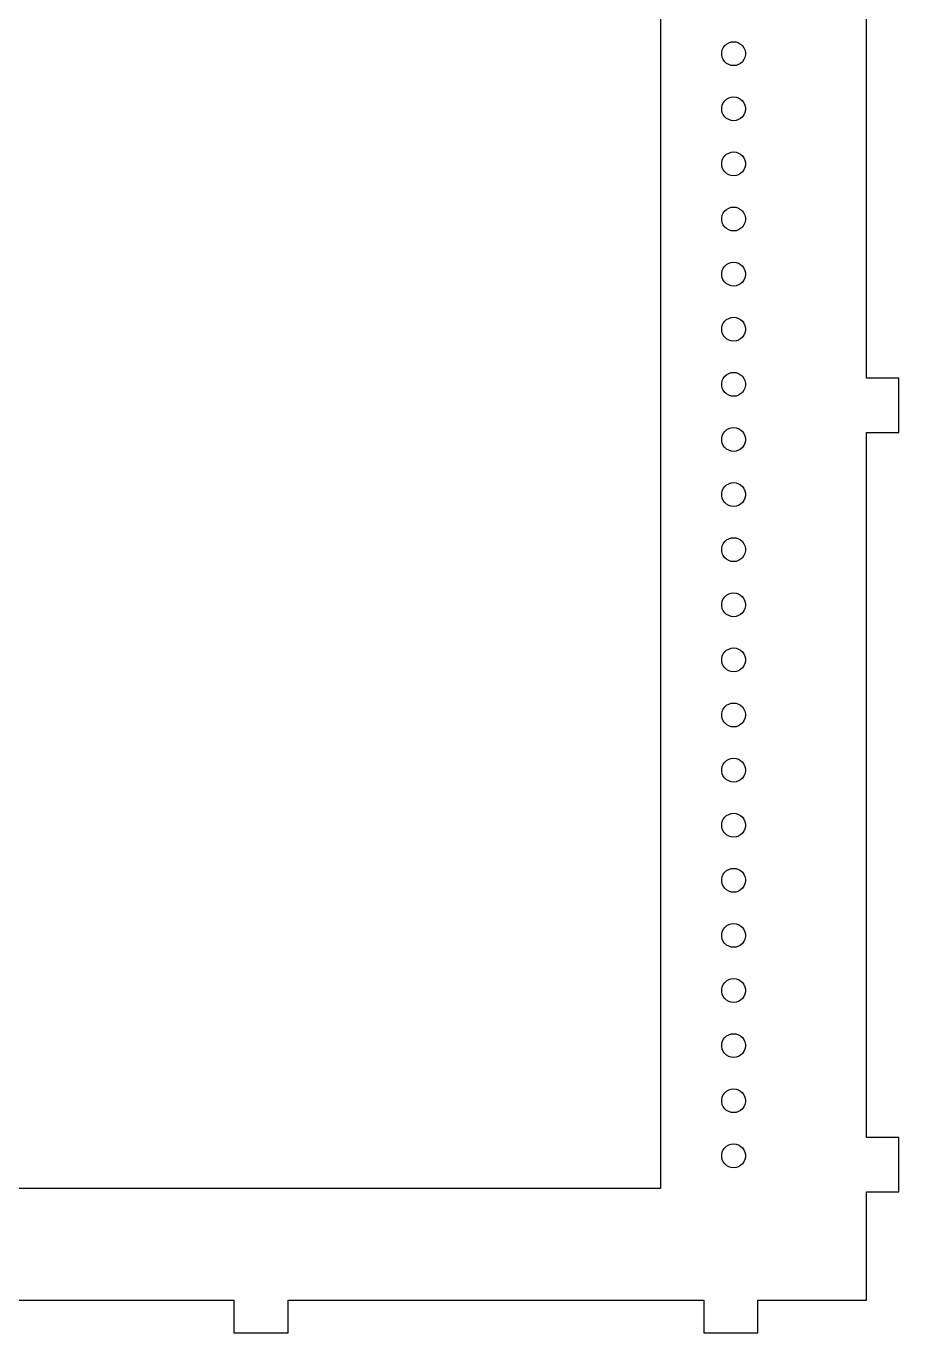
# Model space of a CAD drawing. Header units: metres. Extents: x -80 to 80, y -1230 to 80.
# Drawn here: x 0 to 80.5, y -1230.5 to -1110 of the extents above; entities that cross this region are included whole.
import ezdxf

# ---------------------------------------------------------------- set-up
doc = ezdxf.new("R2010")
doc.units = ezdxf.units.M

msp = doc.modelspace()

# ---------------------------------------------------------------- linework, layer by layer
for p, q in [((58.5, -1002.82), (58.5, -1217.18)), ((77.5, -1142.5), (77.5, -1077.5)), ((64.2974, -1112.03), (64.4325, -1111.84)), ((64.4325, -1111.84), (64.6034, -1111.69)), ((64.6034, -1111.69), (64.8026, -1111.58)), ((64.8026, -1111.58), (65.0213, -1111.5)), ((65.0213, -1111.5), (65.25, -1111.48)), ((65.25, -1111.48), (65.4787, -1111.5)), ((65.4787, -1111.5), (65.6974, -1111.58)), ((65.6974, -1111.58), (65.8966, -1111.69)), ((65.8966, -1111.69), (66.0675, -1111.84)), ((66.0675, -1111.84), (66.2026, -1112.03)), ((64.156, -1112.46), (64.2038, -1112.24)), ((64.156, -1112.69), (64.156, -1112.46)), ((64.2038, -1112.92), (64.156, -1112.69)), ((64.2038, -1112.24), (64.2974, -1112.03)), ((64.2974, -1113.13), (64.2038, -1112.92)), ((66.2026, -1112.03), (66.2962, -1112.24)), ((66.2962, -1112.92), (66.2026, -1113.13)), ((66.2962, -1112.24), (66.344, -1112.46)), ((66.344, -1112.69), (66.2962, -1112.92)), ((66.344, -1112.46), (66.344, -1112.69)), ((64.4325, -1113.32), (64.2974, -1113.13)), ((64.6034, -1113.47), (64.4325, -1113.32)), ((64.8026, -1113.58), (64.6034, -1113.47)), ((65.0213, -1113.66), (64.8026, -1113.58)), ((65.25, -1113.68), (65.0213, -1113.66)), ((65.4787, -1113.66), (65.25, -1113.68)), ((65.6974, -1113.58), (65.4787, -1113.66)), ((65.8966, -1113.47), (65.6974, -1113.58)), ((66.0675, -1113.32), (65.8966, -1113.47)), ((66.2026, -1113.13), (66.0675, -1113.32)), ((64.6034, -1116.77), (64.8026, -1116.66)), ((64.8026, -1116.66), (65.0213, -1116.58)), ((65.0213, -1116.58), (65.25, -1116.56)), ((65.25, -1116.56), (65.4787, -1116.58)), ((65.4787, -1116.58), (65.6974, -1116.66)), ((65.6974, -1116.66), (65.8966, -1116.77)), ((64.156, -1117.55), (64.2038, -1117.32)), ((64.156, -1117.78), (64.156, -1117.55)), ((64.2038, -1118), (64.156, -1117.78)), ((64.2038, -1117.32), (64.2974, -1117.11)), ((64.2974, -1117.11), (64.4325, -1116.92)), ((64.4325, -1116.92), (64.6034, -1116.77)), ((65.8966, -1116.77), (66.0675, -1116.92)), ((66.0675, -1116.92), (66.2026, -1117.11)), ((66.2026, -1117.11), (66.2962, -1117.32)), ((66.2962, -1117.32), (66.344, -1117.55)), ((66.344, -1117.78), (66.2962, -1118)), ((66.344, -1117.55), (66.344, -1117.78)), ((64.2974, -1118.21), (64.2038, -1118)), ((64.4325, -1118.4), (64.2974, -1118.21)), ((64.6034, -1118.55), (64.4325, -1118.4)), ((64.8026, -1118.66), (64.6034, -1118.55)), ((65.0213, -1118.74), (64.8026, -1118.66)), ((65.25, -1118.76), (65.0213, -1118.74)), ((65.4787, -1118.74), (65.25, -1118.76)), ((65.6974, -1118.66), (65.4787, -1118.74)), ((65.8966, -1118.55), (65.6974, -1118.66)), ((66.0675, -1118.4), (65.8966, -1118.55)), ((66.2026, -1118.21), (66.0675, -1118.4)), ((66.2962, -1118), (66.2026, -1118.21)), ((64.156, -1122.62), (64.2038, -1122.4)), ((64.156, -1122.85), (64.156, -1122.62)), ((64.2038, -1122.4), (64.2974, -1122.19)), ((64.2974, -1122.19), (64.4325, -1122)), ((64.4325, -1122), (64.6034, -1121.85)), ((64.6034, -1121.85), (64.8026, -1121.74)), ((64.8026, -1121.74), (65.0213, -1121.66)), ((65.0213, -1121.66), (65.25, -1121.64)), ((65.25, -1121.64), (65.4787, -1121.66)), ((65.4787, -1121.66), (65.6974, -1121.74)), ((65.6974, -1121.74), (65.8966, -1121.85)), ((65.8966, -1121.85), (66.0675, -1122)), ((66.0675, -1122), (66.2026, -1122.19)), ((66.2026, -1122.19), (66.2962, -1122.4)), ((66.2962, -1122.4), (66.344, -1122.62)), ((66.344, -1122.62), (66.344, -1122.85)), ((64.2038, -1123.08), (64.156, -1122.85)), ((64.2974, -1123.29), (64.2038, -1123.08)), ((64.4325, -1123.48), (64.2974, -1123.29)), ((64.6034, -1123.63), (64.4325, -1123.48)), ((64.8026, -1123.74), (64.6034, -1123.63)), ((65.0213, -1123.82), (64.8026, -1123.74)), ((65.25, -1123.84), (65.0213, -1123.82)), ((65.4787, -1123.82), (65.25, -1123.84)), ((65.6974, -1123.74), (65.4787, -1123.82)), ((65.8966, -1123.63), (65.6974, -1123.74)), ((66.0675, -1123.48), (65.8966, -1123.63)), ((66.2026, -1123.29), (66.0675, -1123.48)), ((66.2962, -1123.08), (66.2026, -1123.29)), ((66.344, -1122.85), (66.2962, -1123.08)), ((64.156, -1127.71), (64.2038, -1127.48)), ((64.2038, -1127.48), (64.2974, -1127.27)), ((64.2974, -1127.27), (64.4325, -1127.08)), ((64.4325, -1127.08), (64.6034, -1126.93)), ((64.6034, -1126.93), (64.8026, -1126.82)), ((64.8026, -1126.82), (65.0213, -1126.74)), ((65.0213, -1126.74), (65.25, -1126.72)), ((65.25, -1126.72), (65.4787, -1126.74)), ((65.4787, -1126.74), (65.6974, -1126.82)), ((65.6974, -1126.82), (65.8966, -1126.93)), ((65.8966, -1126.93), (66.0675, -1127.08)), ((66.0675, -1127.08), (66.2026, -1127.27)), ((66.2026, -1127.27), (66.2962, -1127.48)), ((66.2962, -1127.48), (66.344, -1127.71)), ((64.156, -1127.93), (64.156, -1127.71)), ((64.2038, -1128.16), (64.156, -1127.93)), ((64.2974, -1128.37), (64.2038, -1128.16)), ((64.4325, -1128.56), (64.2974, -1128.37)), ((64.6034, -1128.71), (64.4325, -1128.56)), ((64.8026, -1128.82), (64.6034, -1128.71)), ((65.8966, -1128.71), (65.6974, -1128.82)), ((66.0675, -1128.56), (65.8966, -1128.71)), ((66.2026, -1128.37), (66.0675, -1128.56)), ((66.2962, -1128.16), (66.2026, -1128.37)), ((66.344, -1127.93), (66.2962, -1128.16)), ((66.344, -1127.71), (66.344, -1127.93)), ((65.0213, -1128.9), (64.8026, -1128.82)), ((65.25, -1128.92), (65.0213, -1128.9)), ((65.4787, -1128.9), (65.25, -1128.92)), ((65.6974, -1128.82), (65.4787, -1128.9)), ((64.2974, -1132.35), (64.4325, -1132.16)), ((64.4325, -1132.16), (64.6034, -1132.01)), ((64.6034, -1132.01), (64.8026, -1131.9)), ((64.8026, -1131.9), (65.0213, -1131.82)), ((65.0213, -1131.82), (65.25, -1131.8)), ((65.25, -1131.8), (65.4787, -1131.82)), ((65.4787, -1131.82), (65.6974, -1131.9)), ((65.6974, -1131.9), (65.8966, -1132.01)), ((65.8966, -1132.01), (66.0675, -1132.16)), ((66.0675, -1132.16), (66.2026, -1132.35)), ((64.156, -1132.79), (64.2038, -1132.56)), ((64.156, -1133.02), (64.156, -1132.79)), ((64.2038, -1133.24), (64.156, -1133.02)), ((64.2038, -1132.56), (64.2974, -1132.35)), ((64.2974, -1133.45), (64.2038, -1133.24)), ((64.4325, -1133.64), (64.2974, -1133.45)), ((66.2026, -1133.45), (66.0675, -1133.64)), ((66.2026, -1132.35), (66.2962, -1132.56)), ((66.2962, -1133.24), (66.2026, -1133.45)), ((66.2962, -1132.56), (66.344, -1132.79)), ((66.344, -1133.02), (66.2962, -1133.24)), ((66.344, -1132.79), (66.344, -1133.02)), ((64.6034, -1133.79), (64.4325, -1133.64)), ((64.8026, -1133.9), (64.6034, -1133.79)), ((65.0213, -1133.98), (64.8026, -1133.9)), ((65.25, -1134), (65.0213, -1133.98)), ((65.4787, -1133.98), (65.25, -1134)), ((65.6974, -1133.9), (65.4787, -1133.98)), ((65.8966, -1133.79), (65.6974, -1133.9)), ((66.0675, -1133.64), (65.8966, -1133.79)), ((64.4325, -1137.24), (64.6034, -1137.09)), ((64.6034, -1137.09), (64.8026, -1136.98)), ((64.8026, -1136.98), (65.0213, -1136.9)), ((65.0213, -1136.9), (65.25, -1136.88)), ((65.25, -1136.88), (65.4787, -1136.9)), ((65.4787, -1136.9), (65.6974, -1136.98)), ((65.6974, -1136.98), (65.8966, -1137.09)), ((65.8966, -1137.09), (66.0675, -1137.24)), ((64.156, -1137.86), (64.2038, -1137.64)), ((64.156, -1138.09), (64.156, -1137.86)), ((64.2038, -1138.32), (64.156, -1138.09)), ((64.2038, -1137.64), (64.2974, -1137.43)), ((64.2974, -1138.53), (64.2038, -1138.32)), ((64.2974, -1137.43), (64.4325, -1137.24)), ((66.0675, -1137.24), (66.2026, -1137.43)), ((66.2026, -1137.43), (66.2962, -1137.64)), ((66.2962, -1138.32), (66.2026, -1138.53)), ((66.2962, -1137.64), (66.344, -1137.86)), ((66.344, -1138.09), (66.2962, -1138.32)), ((66.344, -1137.86), (66.344, -1138.09)), ((64.4325, -1138.72), (64.2974, -1138.53)), ((64.6034, -1138.87), (64.4325, -1138.72)), ((64.8026, -1138.98), (64.6034, -1138.87)), ((65.0213, -1139.06), (64.8026, -1138.98)), ((65.25, -1139.08), (65.0213, -1139.06)), ((65.4787, -1139.06), (65.25, -1139.08)), ((65.6974, -1138.98), (65.4787, -1139.06)), ((65.8966, -1138.87), (65.6974, -1138.98)), ((66.0675, -1138.72), (65.8966, -1138.87)), ((66.2026, -1138.53), (66.0675, -1138.72)), ((65.0213, -1141.98), (65.25, -1141.96)), ((65.25, -1141.96), (65.4787, -1141.98)), ((64.156, -1142.95), (64.2038, -1142.72)), ((64.156, -1143.17), (64.156, -1142.95)), ((64.2038, -1142.72), (64.2974, -1142.51)), ((64.2974, -1142.51), (64.4325, -1142.32)), ((64.4325, -1142.32), (64.6034, -1142.17)), ((64.6034, -1142.17), (64.8026, -1142.06)), ((64.8026, -1142.06), (65.0213, -1141.98)), ((65.4787, -1141.98), (65.6974, -1142.06)), ((65.6974, -1142.06), (65.8966, -1142.17)), ((65.8966, -1142.17), (66.0675, -1142.32)), ((66.0675, -1142.32), (66.2026, -1142.51)), ((66.2026, -1142.51), (66.2962, -1142.72)), ((66.2962, -1142.72), (66.344, -1142.95)), ((66.344, -1142.95), (66.344, -1143.17)), ((80.5, -1142.5), (77.5, -1142.5)), ((80.5, -1147.5), (80.5, -1142.5)), ((64.2038, -1143.4), (64.156, -1143.17)), ((64.2974, -1143.61), (64.2038, -1143.4)), ((64.4325, -1143.8), (64.2974, -1143.61)), ((64.6034, -1143.95), (64.4325, -1143.8)), ((64.8026, -1144.06), (64.6034, -1143.95)), ((65.0213, -1144.14), (64.8026, -1144.06)), ((65.25, -1144.16), (65.0213, -1144.14)), ((65.4787, -1144.14), (65.25, -1144.16)), ((65.6974, -1144.06), (65.4787, -1144.14)), ((65.8966, -1143.95), (65.6974, -1144.06)), ((66.0675, -1143.8), (65.8966, -1143.95)), ((66.2026, -1143.61), (66.0675, -1143.8)), ((66.2962, -1143.4), (66.2026, -1143.61)), ((66.344, -1143.17), (66.2962, -1143.4)), ((64.156, -1148.03), (64.2038, -1147.8)), ((64.2038, -1147.8), (64.2974, -1147.59)), ((64.2974, -1147.59), (64.4325, -1147.4)), ((64.4325, -1147.4), (64.6034, -1147.25)), ((64.6034, -1147.25), (64.8026, -1147.14)), ((64.8026, -1147.14), (65.0213, -1147.06)), ((65.0213, -1147.06), (65.25, -1147.04)), ((65.25, -1147.04), (65.4787, -1147.06)), ((65.4787, -1147.06), (65.6974, -1147.14)), ((65.6974, -1147.14), (65.8966, -1147.25)), ((65.8966, -1147.25), (66.0675, -1147.4)), ((66.0675, -1147.4), (66.2026, -1147.59)), ((66.2026, -1147.59), (66.2962, -1147.8)), ((66.2962, -1147.8), (66.344, -1148.03)), ((77.5, -1212.5), (77.5, -1147.5)), ((77.5, -1147.5), (80.5, -1147.5)), ((64.156, -1148.26), (64.156, -1148.03)), ((64.2038, -1148.48), (64.156, -1148.26)), ((64.2974, -1148.69), (64.2038, -1148.48)), ((64.4325, -1148.88), (64.2974, -1148.69)), ((64.6034, -1149.03), (64.4325, -1148.88)), ((64.8026, -1149.14), (64.6034, -1149.03)), ((65.0213, -1149.22), (64.8026, -1149.14)), ((65.6974, -1149.14), (65.4787, -1149.22)), ((65.8966, -1149.03), (65.6974, -1149.14)), ((66.0675, -1148.88), (65.8966, -1149.03)), ((66.2026, -1148.69), (66.0675, -1148.88)), ((66.2962, -1148.48), (66.2026, -1148.69)), ((66.344, -1148.26), (66.2962, -1148.48)), ((66.344, -1148.03), (66.344, -1148.26)), ((65.25, -1149.24), (65.0213, -1149.22)), ((65.4787, -1149.22), (65.25, -1149.24)), ((64.2038, -1152.88), (64.2974, -1152.67)), ((64.2974, -1152.67), (64.4325, -1152.48)), ((64.4325, -1152.48), (64.6034, -1152.33)), ((64.6034, -1152.33), (64.8026, -1152.22)), ((64.8026, -1152.22), (65.0213, -1152.14)), ((65.0213, -1152.14), (65.25, -1152.12)), ((65.25, -1152.12), (65.4787, -1152.14)), ((65.4787, -1152.14), (65.6974, -1152.22)), ((65.6974, -1152.22), (65.8966, -1152.33)), ((65.8966, -1152.33), (66.0675, -1152.48)), ((66.0675, -1152.48), (66.2026, -1152.67)), ((66.2026, -1152.67), (66.2962, -1152.88)), ((64.156, -1153.1), (64.2038, -1152.88)), ((64.156, -1153.33), (64.156, -1153.1)), ((64.2038, -1153.56), (64.156, -1153.33)), ((64.2974, -1153.77), (64.2038, -1153.56)), ((64.4325, -1153.96), (64.2974, -1153.77)), ((64.6034, -1154.11), (64.4325, -1153.96)), ((66.0675, -1153.96), (65.8966, -1154.11)), ((66.2026, -1153.77), (66.0675, -1153.96)), ((66.2962, -1153.56), (66.2026, -1153.77)), ((66.2962, -1152.88), (66.344, -1153.1)), ((66.344, -1153.33), (66.2962, -1153.56)), ((66.344, -1153.1), (66.344, -1153.33)), ((64.8026, -1154.22), (64.6034, -1154.11)), ((65.0213, -1154.3), (64.8026, -1154.22)), ((65.25, -1154.32), (65.0213, -1154.3)), ((65.4787, -1154.3), (65.25, -1154.32)), ((65.6974, -1154.22), (65.4787, -1154.3)), ((65.8966, -1154.11), (65.6974, -1154.22)), ((64.2974, -1157.75), (64.4325, -1157.56)), ((64.4325, -1157.56), (64.6034, -1157.41)), ((64.6034, -1157.41), (64.8026, -1157.3)), ((64.8026, -1157.3), (65.0213, -1157.22)), ((65.0213, -1157.22), (65.25, -1157.2)), ((65.25, -1157.2), (65.4787, -1157.22)), ((65.4787, -1157.22), (65.6974, -1157.3)), ((65.6974, -1157.3), (65.8966, -1157.41)), ((65.8966, -1157.41), (66.0675, -1157.56)), ((66.0675, -1157.56), (66.2026, -1157.75)), ((64.156, -1158.19), (64.2038, -1157.96)), ((64.156, -1158.42), (64.156, -1158.19)), ((64.2038, -1158.64), (64.156, -1158.42)), ((64.2038, -1157.96), (64.2974, -1157.75)), ((64.2974, -1158.85), (64.2038, -1158.64)), ((66.2026, -1157.75), (66.2962, -1157.96)), ((66.2962, -1158.64), (66.2026, -1158.85)), ((66.2962, -1157.96), (66.344, -1158.19)), ((66.344, -1158.42), (66.2962, -1158.64)), ((66.344, -1158.19), (66.344, -1158.42)), ((64.4325, -1159.04), (64.2974, -1158.85)), ((64.6034, -1159.19), (64.4325, -1159.04)), ((64.8026, -1159.3), (64.6034, -1159.19)), ((65.0213, -1159.38), (64.8026, -1159.3)), ((65.25, -1159.4), (65.0213, -1159.38)), ((65.4787, -1159.38), (65.25, -1159.4)), ((65.6974, -1159.3), (65.4787, -1159.38)), ((65.8966, -1159.19), (65.6974, -1159.3)), ((66.0675, -1159.04), (65.8966, -1159.19)), ((66.2026, -1158.85), (66.0675, -1159.04)), ((64.6034, -1162.49), (64.8026, -1162.38)), ((64.8026, -1162.38), (65.0213, -1162.3)), ((65.0213, -1162.3), (65.25, -1162.28)), ((65.25, -1162.28), (65.4787, -1162.3)), ((65.4787, -1162.3), (65.6974, -1162.38)), ((65.6974, -1162.38), (65.8966, -1162.49)), ((64.156, -1163.27), (64.2038, -1163.04)), ((64.156, -1163.49), (64.156, -1163.27)), ((64.2038, -1163.72), (64.156, -1163.49)), ((64.2038, -1163.04), (64.2974, -1162.83)), ((64.2974, -1162.83), (64.4325, -1162.64)), ((64.4325, -1162.64), (64.6034, -1162.49)), ((65.8966, -1162.49), (66.0675, -1162.64)), ((66.0675, -1162.64), (66.2026, -1162.83)), ((66.2026, -1162.83), (66.2962, -1163.04)), ((66.2962, -1163.04), (66.344, -1163.27)), ((66.344, -1163.49), (66.2962, -1163.72)), ((66.344, -1163.27), (66.344, -1163.49)), ((64.2974, -1163.93), (64.2038, -1163.72)), ((64.4325, -1164.12), (64.2974, -1163.93)), ((64.6034, -1164.27), (64.4325, -1164.12)), ((64.8026, -1164.38), (64.6034, -1164.27)), ((65.0213, -1164.46), (64.8026, -1164.38)), ((65.25, -1164.48), (65.0213, -1164.46)), ((65.4787, -1164.46), (65.25, -1164.48)), ((65.6974, -1164.38), (65.4787, -1164.46)), ((65.8966, -1164.27), (65.6974, -1164.38)), ((66.0675, -1164.12), (65.8966, -1164.27)), ((66.2026, -1163.93), (66.0675, -1164.12)), ((66.2962, -1163.72), (66.2026, -1163.93)), ((64.156, -1168.34), (64.2038, -1168.12)), ((64.156, -1168.57), (64.156, -1168.34)), ((64.2038, -1168.12), (64.2974, -1167.91)), ((64.2974, -1167.91), (64.4325, -1167.72)), ((64.4325, -1167.72), (64.6034, -1167.57)), ((64.6034, -1167.57), (64.8026, -1167.46)), ((64.8026, -1167.46), (65.0213, -1167.38)), ((65.0213, -1167.38), (65.25, -1167.36)), ((65.25, -1167.36), (65.4787, -1167.38)), ((65.4787, -1167.38), (65.6974, -1167.46)), ((65.6974, -1167.46), (65.8966, -1167.57)), ((65.8966, -1167.57), (66.0675, -1167.72)), ((66.0675, -1167.72), (66.2026, -1167.91)), ((66.2026, -1167.91), (66.2962, -1168.12)), ((66.2962, -1168.12), (66.344, -1168.34)), ((66.344, -1168.34), (66.344, -1168.57)), ((64.2038, -1168.8), (64.156, -1168.57)), ((64.2974, -1169.01), (64.2038, -1168.8)), ((64.4325, -1169.2), (64.2974, -1169.01)), ((64.6034, -1169.35), (64.4325, -1169.2)), ((64.8026, -1169.46), (64.6034, -1169.35)), ((65.0213, -1169.54), (64.8026, -1169.46)), ((65.25, -1169.56), (65.0213, -1169.54)), ((65.4787, -1169.54), (65.25, -1169.56)), ((65.6974, -1169.46), (65.4787, -1169.54)), ((65.8966, -1169.35), (65.6974, -1169.46)), ((66.0675, -1169.2), (65.8966, -1169.35)), ((66.2026, -1169.01), (66.0675, -1169.2)), ((66.2962, -1168.8), (66.2026, -1169.01)), ((66.344, -1168.57), (66.2962, -1168.8)), ((64.156, -1173.43), (64.2038, -1173.2)), ((64.2038, -1173.2), (64.2974, -1172.99)), ((64.2974, -1172.99), (64.4325, -1172.8)), ((64.4325, -1172.8), (64.6034, -1172.65)), ((64.6034, -1172.65), (64.8026, -1172.54)), ((64.8026, -1172.54), (65.0213, -1172.46)), ((65.0213, -1172.46), (65.25, -1172.44)), ((65.25, -1172.44), (65.4787, -1172.46)), ((65.4787, -1172.46), (65.6974, -1172.54)), ((65.6974, -1172.54), (65.8966, -1172.65)), ((65.8966, -1172.65), (66.0675, -1172.8)), ((66.0675, -1172.8), (66.2026, -1172.99)), ((66.2026, -1172.99), (66.2962, -1173.2)), ((66.2962, -1173.2), (66.344, -1173.43)), ((64.156, -1173.66), (64.156, -1173.43)), ((64.2038, -1173.88), (64.156, -1173.66)), ((64.2974, -1174.09), (64.2038, -1173.88)), ((64.4325, -1174.28), (64.2974, -1174.09)), ((64.6034, -1174.43), (64.4325, -1174.28)), ((64.8026, -1174.54), (64.6034, -1174.43)), ((65.8966, -1174.43), (65.6974, -1174.54)), ((66.0675, -1174.28), (65.8966, -1174.43)), ((66.2026, -1174.09), (66.0675, -1174.28)), ((66.2962, -1173.88), (66.2026, -1174.09)), ((66.344, -1173.66), (66.2962, -1173.88)), ((66.344, -1173.43), (66.344, -1173.66)), ((65.0213, -1174.62), (64.8026, -1174.54)), ((65.25, -1174.64), (65.0213, -1174.62)), ((65.4787, -1174.62), (65.25, -1174.64)), ((65.6974, -1174.54), (65.4787, -1174.62)), ((64.2038, -1178.28), (64.2974, -1178.07)), ((64.2974, -1178.07), (64.4325, -1177.88)), ((64.4325, -1177.88), (64.6034, -1177.73)), ((64.6034, -1177.73), (64.8026, -1177.62)), ((64.8026, -1177.62), (65.0213, -1177.54)), ((65.0213, -1177.54), (65.25, -1177.52)), ((65.25, -1177.52), (65.4787, -1177.54)), ((65.4787, -1177.54), (65.6974, -1177.62)), ((65.6974, -1177.62), (65.8966, -1177.73)), ((65.8966, -1177.73), (66.0675, -1177.88)), ((66.0675, -1177.88), (66.2026, -1178.07)), ((66.2026, -1178.07), (66.2962, -1178.28)), ((64.156, -1178.51), (64.2038, -1178.28)), ((64.156, -1178.73), (64.156, -1178.51)), ((64.2038, -1178.96), (64.156, -1178.73)), ((64.2974, -1179.17), (64.2038, -1178.96)), ((64.4325, -1179.36), (64.2974, -1179.17)), ((66.2026, -1179.17), (66.0675, -1179.36)), ((66.2962, -1178.96), (66.2026, -1179.17)), ((66.2962, -1178.28), (66.344, -1178.51)), ((66.344, -1178.73), (66.2962, -1178.96)), ((66.344, -1178.51), (66.344, -1178.73)), ((64.6034, -1179.51), (64.4325, -1179.36)), ((64.8026, -1179.62), (64.6034, -1179.51)), ((65.0213, -1179.7), (64.8026, -1179.62)), ((65.25, -1179.72), (65.0213, -1179.7)), ((65.4787, -1179.7), (65.25, -1179.72)), ((65.6974, -1179.62), (65.4787, -1179.7)), ((65.8966, -1179.51), (65.6974, -1179.62)), ((66.0675, -1179.36), (65.8966, -1179.51)), ((64.4325, -1182.96), (64.6034, -1182.81)), ((64.6034, -1182.81), (64.8026, -1182.7)), ((64.8026, -1182.7), (65.0213, -1182.62)), ((65.0213, -1182.62), (65.25, -1182.6)), ((65.25, -1182.6), (65.4787, -1182.62)), ((65.4787, -1182.62), (65.6974, -1182.7)), ((65.6974, -1182.7), (65.8966, -1182.81)), ((65.8966, -1182.81), (66.0675, -1182.96)), ((64.156, -1183.58), (64.2038, -1183.36)), ((64.156, -1183.81), (64.156, -1183.58)), ((64.2038, -1184.04), (64.156, -1183.81)), ((64.2038, -1183.36), (64.2974, -1183.15)), ((64.2974, -1184.25), (64.2038, -1184.04)), ((64.2974, -1183.15), (64.4325, -1182.96)), ((66.0675, -1182.96), (66.2026, -1183.15)), ((66.2026, -1183.15), (66.2962, -1183.36)), ((66.2962, -1184.04), (66.2026, -1184.25)), ((66.2962, -1183.36), (66.344, -1183.58)), ((66.344, -1183.81), (66.2962, -1184.04)), ((66.344, -1183.58), (66.344, -1183.81)), ((64.4325, -1184.44), (64.2974, -1184.25)), ((64.6034, -1184.59), (64.4325, -1184.44)), ((64.8026, -1184.7), (64.6034, -1184.59)), ((65.0213, -1184.78), (64.8026, -1184.7)), ((65.25, -1184.8), (65.0213, -1184.78)), ((65.4787, -1184.78), (65.25, -1184.8)), ((65.6974, -1184.7), (65.4787, -1184.78)), ((65.8966, -1184.59), (65.6974, -1184.7)), ((66.0675, -1184.44), (65.8966, -1184.59)), ((66.2026, -1184.25), (66.0675, -1184.44)), ((64.8026, -1187.78), (65.0213, -1187.7)), ((65.0213, -1187.7), (65.25, -1187.68)), ((65.25, -1187.68), (65.4787, -1187.7)), ((65.4787, -1187.7), (65.6974, -1187.78)), ((64.156, -1188.67), (64.2038, -1188.44)), ((64.156, -1188.9), (64.156, -1188.67)), ((64.2038, -1189.12), (64.156, -1188.9)), ((64.2038, -1188.44), (64.2974, -1188.23)), ((64.2974, -1188.23), (64.4325, -1188.04)), ((64.4325, -1188.04), (64.6034, -1187.89)), ((64.6034, -1187.89), (64.8026, -1187.78)), ((65.6974, -1187.78), (65.8966, -1187.89)), ((65.8966, -1187.89), (66.0675, -1188.04)), ((66.0675, -1188.04), (66.2026, -1188.23)), ((66.2026, -1188.23), (66.2962, -1188.44)), ((66.2962, -1188.44), (66.344, -1188.67)), ((66.344, -1188.9), (66.2962, -1189.12)), ((66.344, -1188.67), (66.344, -1188.9)), ((64.2974, -1189.33), (64.2038, -1189.12)), ((64.4325, -1189.52), (64.2974, -1189.33)), ((64.6034, -1189.67), (64.4325, -1189.52)), ((64.8026, -1189.78), (64.6034, -1189.67)), ((65.0213, -1189.86), (64.8026, -1189.78)), ((65.25, -1189.88), (65.0213, -1189.86)), ((65.4787, -1189.86), (65.25, -1189.88)), ((65.6974, -1189.78), (65.4787, -1189.86)), ((65.8966, -1189.67), (65.6974, -1189.78)), ((66.0675, -1189.52), (65.8966, -1189.67)), ((66.2026, -1189.33), (66.0675, -1189.52)), ((66.2962, -1189.12), (66.2026, -1189.33)), ((64.156, -1193.74), (64.2038, -1193.52)), ((64.156, -1193.97), (64.156, -1193.74)), ((64.2038, -1193.52), (64.2974, -1193.31)), ((64.2974, -1193.31), (64.4325, -1193.12)), ((64.4325, -1193.12), (64.6034, -1192.97)), ((64.6034, -1192.97), (64.8026, -1192.86)), ((64.8026, -1192.86), (65.0213, -1192.78)), ((65.0213, -1192.78), (65.25, -1192.76)), ((65.25, -1192.76), (65.4787, -1192.78)), ((65.4787, -1192.78), (65.6974, -1192.86)), ((65.6974, -1192.86), (65.8966, -1192.97)), ((65.8966, -1192.97), (66.0675, -1193.12)), ((66.0675, -1193.12), (66.2026, -1193.31)), ((66.2026, -1193.31), (66.2962, -1193.52)), ((66.2962, -1193.52), (66.344, -1193.74)), ((66.344, -1193.74), (66.344, -1193.97)), ((64.2038, -1194.2), (64.156, -1193.97)), ((64.2974, -1194.41), (64.2038, -1194.2)), ((64.4325, -1194.6), (64.2974, -1194.41)), ((64.6034, -1194.75), (64.4325, -1194.6)), ((64.8026, -1194.86), (64.6034, -1194.75)), ((65.0213, -1194.94), (64.8026, -1194.86)), ((65.25, -1194.96), (65.0213, -1194.94)), ((65.4787, -1194.94), (65.25, -1194.96)), ((65.6974, -1194.86), (65.4787, -1194.94)), ((65.8966, -1194.75), (65.6974, -1194.86)), ((66.0675, -1194.6), (65.8966, -1194.75)), ((66.2026, -1194.41), (66.0675, -1194.6)), ((66.2962, -1194.2), (66.2026, -1194.41)), ((66.344, -1193.97), (66.2962, -1194.2)), ((64.2038, -1198.6), (64.2974, -1198.39)), ((64.2974, -1198.39), (64.4325, -1198.2)), ((64.4325, -1198.2), (64.6034, -1198.05)), ((64.6034, -1198.05), (64.8026, -1197.94)), ((64.8026, -1197.94), (65.0213, -1197.86)), ((65.0213, -1197.86), (65.25, -1197.84)), ((65.25, -1197.84), (65.4787, -1197.86)), ((65.4787, -1197.86), (65.6974, -1197.94)), ((65.6974, -1197.94), (65.8966, -1198.05)), ((65.8966, -1198.05), (66.0675, -1198.2)), ((66.0675, -1198.2), (66.2026, -1198.39)), ((66.2026, -1198.39), (66.2962, -1198.6)), ((64.156, -1198.83), (64.2038, -1198.6)), ((64.156, -1199.05), (64.156, -1198.83)), ((64.2038, -1199.28), (64.156, -1199.05)), ((64.2974, -1199.49), (64.2038, -1199.28)), ((64.4325, -1199.68), (64.2974, -1199.49)), ((64.6034, -1199.83), (64.4325, -1199.68)), ((66.0675, -1199.68), (65.8966, -1199.83)), ((66.2026, -1199.49), (66.0675, -1199.68)), ((66.2962, -1199.28), (66.2026, -1199.49)), ((66.2962, -1198.6), (66.344, -1198.83)), ((66.344, -1199.05), (66.2962, -1199.28)), ((66.344, -1198.83), (66.344, -1199.05)), ((64.8026, -1199.94), (64.6034, -1199.83)), ((65.0213, -1200.02), (64.8026, -1199.94)), ((65.25, -1200.04), (65.0213, -1200.02)), ((65.4787, -1200.02), (65.25, -1200.04)), ((65.6974, -1199.94), (65.4787, -1200.02)), ((65.8966, -1199.83), (65.6974, -1199.94)), ((64.2974, -1203.47), (64.4325, -1203.28)), ((64.4325, -1203.28), (64.6034, -1203.13)), ((64.6034, -1203.13), (64.8026, -1203.02)), ((64.8026, -1203.02), (65.0213, -1202.94)), ((65.0213, -1202.94), (65.25, -1202.92)), ((65.25, -1202.92), (65.4787, -1202.94)), ((65.4787, -1202.94), (65.6974, -1203.02)), ((65.6974, -1203.02), (65.8966, -1203.13)), ((65.8966, -1203.13), (66.0675, -1203.28)), ((66.0675, -1203.28), (66.2026, -1203.47)), ((64.156, -1203.91), (64.2038, -1203.68)), ((64.156, -1204.14), (64.156, -1203.91)), ((64.2038, -1204.36), (64.156, -1204.14)), ((64.2038, -1203.68), (64.2974, -1203.47)), ((64.2974, -1204.57), (64.2038, -1204.36)), ((64.4325, -1204.76), (64.2974, -1204.57)), ((66.2026, -1204.57), (66.0675, -1204.76)), ((66.2026, -1203.47), (66.2962, -1203.68)), ((66.2962, -1204.36), (66.2026, -1204.57)), ((66.2962, -1203.68), (66.344, -1203.91)), ((66.344, -1204.14), (66.2962, -1204.36)), ((66.344, -1203.91), (66.344, -1204.14)), ((64.6034, -1204.91), (64.4325, -1204.76)), ((64.8026, -1205.02), (64.6034, -1204.91)), ((65.0213, -1205.1), (64.8026, -1205.02)), ((65.25, -1205.12), (65.0213, -1205.1)), ((65.4787, -1205.1), (65.25, -1205.12)), ((65.6974, -1205.02), (65.4787, -1205.1)), ((65.8966, -1204.91), (65.6974, -1205.02)), ((66.0675, -1204.76), (65.8966, -1204.91)), ((64.4325, -1208.36), (64.6034, -1208.21)), ((64.6034, -1208.21), (64.8026, -1208.1)), ((64.8026, -1208.1), (65.0213, -1208.02)), ((65.0213, -1208.02), (65.25, -1208)), ((65.25, -1208), (65.4787, -1208.02)), ((65.4787, -1208.02), (65.6974, -1208.1)), ((65.6974, -1208.1), (65.8966, -1208.21)), ((65.8966, -1208.21), (66.0675, -1208.36)), ((64.156, -1208.98), (64.2038, -1208.76)), ((64.156, -1209.21), (64.156, -1208.98)), ((64.2038, -1209.44), (64.156, -1209.21)), ((64.2038, -1208.76), (64.2974, -1208.55)), ((64.2974, -1208.55), (64.4325, -1208.36)), ((66.0675, -1208.36), (66.2026, -1208.55)), ((66.2026, -1208.55), (66.2962, -1208.76)), ((66.2962, -1208.76), (66.344, -1208.98)), ((66.344, -1209.21), (66.2962, -1209.44)), ((66.344, -1208.98), (66.344, -1209.21)), ((64.2974, -1209.65), (64.2038, -1209.44)), ((64.4325, -1209.84), (64.2974, -1209.65)), ((64.6034, -1209.99), (64.4325, -1209.84)), ((64.8026, -1210.1), (64.6034, -1209.99)), ((65.0213, -1210.18), (64.8026, -1210.1)), ((65.25, -1210.2), (65.0213, -1210.18)), ((65.4787, -1210.18), (65.25, -1210.2)), ((65.6974, -1210.1), (65.4787, -1210.18)), ((65.8966, -1209.99), (65.6974, -1210.1)), ((66.0675, -1209.84), (65.8966, -1209.99)), ((66.2026, -1209.65), (66.0675, -1209.84)), ((66.2962, -1209.44), (66.2026, -1209.65)), ((80.5, -1212.5), (77.5, -1212.5)), ((80.5, -1217.5), (80.5, -1212.5)), ((64.156, -1214.07), (64.2038, -1213.84)), ((64.156, -1214.29), (64.156, -1214.07)), ((64.2038, -1213.84), (64.2974, -1213.63)), ((64.2974, -1213.63), (64.4325, -1213.44)), ((64.4325, -1213.44), (64.6034, -1213.29)), ((64.6034, -1213.29), (64.8026, -1213.18)), ((64.8026, -1213.18), (65.0213, -1213.1)), ((65.0213, -1213.1), (65.25, -1213.08)), ((65.25, -1213.08), (65.4787, -1213.1)), ((65.4787, -1213.1), (65.6974, -1213.18)), ((65.6974, -1213.18), (65.8966, -1213.29)), ((65.8966, -1213.29), (66.0675, -1213.44)), ((66.0675, -1213.44), (66.2026, -1213.63)), ((66.2026, -1213.63), (66.2962, -1213.84)), ((66.2962, -1213.84), (66.344, -1214.07)), ((66.344, -1214.07), (66.344, -1214.29)), ((64.2038, -1214.52), (64.156, -1214.29)), ((64.2974, -1214.73), (64.2038, -1214.52)), ((64.4325, -1214.92), (64.2974, -1214.73)), ((64.6034, -1215.07), (64.4325, -1214.92)), ((64.8026, -1215.18), (64.6034, -1215.07)), ((65.0213, -1215.26), (64.8026, -1215.18)), ((65.25, -1215.28), (65.0213, -1215.26)), ((65.4787, -1215.26), (65.25, -1215.28)), ((65.6974, -1215.18), (65.4787, -1215.26)), ((65.8966, -1215.07), (65.6974, -1215.18)), ((66.0675, -1214.92), (65.8966, -1215.07)), ((66.2026, -1214.73), (66.0675, -1214.92)), ((66.2962, -1214.52), (66.2026, -1214.73)), ((66.344, -1214.29), (66.2962, -1214.52)), ((58.5, -1217.18), (-50.5, -1217.18)), ((77.5, -1227.5), (77.5, -1217.5)), ((77.5, -1217.5), (80.5, -1217.5)), ((-19.1667, -1227.5), (19.1667, -1227.5)), ((19.1667, -1227.5), (19.1667, -1230.5)), ((24.1667, -1230.5), (24.1667, -1227.5)), ((24.1667, -1227.5), (62.5, -1227.5)), ((62.5, -1227.5), (62.5, -1230.5)), ((67.5, -1230.5), (67.5, -1227.5)), ((67.5, -1227.5), (77.5, -1227.5)), ((19.1667, -1230.5), (24.1667, -1230.5)), ((62.5, -1230.5), (67.5, -1230.5))]:
    msp.add_line(p, q)

doc.saveas('drawing.dxf')
